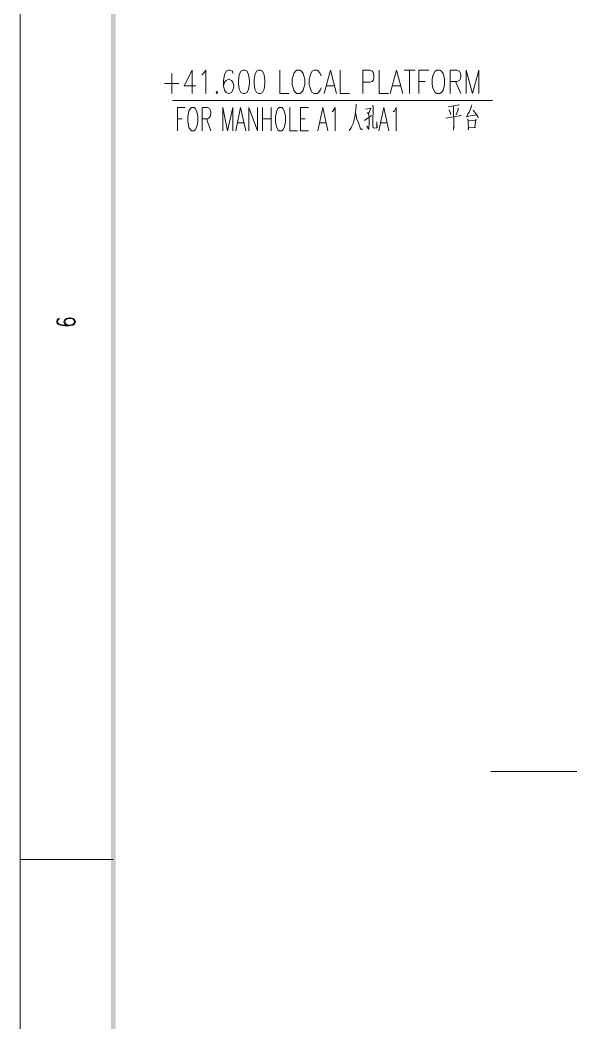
# Model space of a CAD drawing. Header units: millimetres. Extents: x 0 to 588, y 0 to 874.
# Drawn here: x 0 to 41.3, y 75.4 to 150.5 of the extents above; entities that cross this region are included whole.
import ezdxf

# ---------------------------------------------------------------- set-up
doc = ezdxf.new("R2010")
doc.units = ezdxf.units.MM
doc.layers.get('0').update_dxf_attribs({"lineweight": 18})

msp = doc.modelspace()

# ---------------------------------------------------------------- hatches: boundary and pattern name
for points in [[(7.154, 813.329), (6.816, 813.329), (7.154, 6.985)], [(6.816, 813.329), (7.154, 6.985), (6.816, 6.985)]]:
    msp.add_hatch(color=0).paths.add_polyline_path(points, flags=0)

# ---------------------------------------------------------------- linework, layer by layer
at = {"color": 0, "lineweight": 0}
for points in [[(0, 830.792), (0, 0)], [(12.89, 146.791), (12.298, 145.627), (13.166, 145.627)], [(12.89, 146.791), (12.89, 145.034)], [(13.631, 146.452), (13.758, 146.537), (13.928, 146.791), (13.928, 145.034)], [(15.96, 146.537), (15.917, 146.706), (15.727, 146.791), (15.621, 146.791), (15.452, 146.706), (15.325, 146.452), (15.261, 146.029), (15.261, 145.627), (15.325, 145.288), (15.452, 145.119), (15.621, 145.034), (15.684, 145.034), (15.854, 145.119), (15.96, 145.288), (16.023, 145.542), (16.023, 145.627), (15.96, 145.881), (15.854, 146.029), (15.684, 146.113), (15.621, 146.113), (15.452, 146.029), (15.325, 145.881), (15.261, 145.627)], [(19.473, 146.791), (19.473, 145.034), (20.172, 145.034)], [(22.564, 146.368), (22.5, 146.537), (22.373, 146.706), (22.267, 146.791), (22.035, 146.791), (21.907, 146.706), (21.802, 146.537), (21.738, 146.368), (21.675, 146.113), (21.675, 145.711), (21.738, 145.457), (21.802, 145.288), (21.907, 145.119), (22.035, 145.034), (22.267, 145.034), (22.373, 145.119), (22.5, 145.288), (22.564, 145.457)], [(22.797, 145.034), (23.262, 146.791), (23.728, 145.034)], [(24.003, 146.791), (24.003, 145.034), (24.701, 145.034)], [(25.696, 145.034), (25.696, 146.791), (26.226, 146.791), (26.395, 146.706), (26.458, 146.621), (26.522, 146.452), (26.522, 146.198), (26.458, 146.029), (26.395, 145.944), (26.226, 145.881), (25.696, 145.881)], [(26.924, 146.791), (26.924, 145.034), (27.622, 145.034)], [(27.75, 145.034), (28.215, 146.791), (28.681, 145.034)], [(28.787, 146.791), (29.612, 146.791)], [(29.189, 146.791), (29.189, 145.034)], [(29.887, 145.034), (29.887, 146.791), (30.649, 146.791)], [(32.237, 145.034), (32.237, 146.791), (32.745, 146.791), (32.935, 146.706), (32.978, 146.621), (33.041, 146.452), (33.041, 146.283), (32.978, 146.113), (32.935, 146.029), (32.745, 145.944), (32.237, 145.944)], [(33.443, 145.034), (33.443, 146.791), (33.909, 145.034), (34.375, 146.791), (34.375, 145.034)], [(11.367, 146.537), (11.367, 145.034)], [(29.887, 145.944), (30.353, 145.944)], [(32.639, 145.944), (33.041, 145.034)], [(10.837, 145.796), (11.896, 145.796)], [(22.966, 145.627), (23.537, 145.627)], [(27.919, 145.627), (28.49, 145.627)], [(11.43, 144.505), (35.412, 144.505)], [(11.79, 142.24), (11.79, 143.997), (12.383, 143.997)], [(13.652, 142.24), (13.652, 143.997), (14.055, 143.997), (14.203, 143.912), (14.245, 143.827), (14.287, 143.658), (14.287, 143.489), (14.245, 143.32), (14.203, 143.235), (14.055, 143.15), (13.652, 143.15)], [(15.198, 142.24), (15.198, 143.997), (15.557, 142.24), (15.938, 143.997), (15.938, 142.24)], [(16.171, 142.24), (16.531, 143.997), (16.912, 142.24)], [(17.145, 142.24), (17.145, 143.997), (17.801, 142.24), (17.801, 143.997)], [(18.161, 143.997), (18.161, 142.24)], [(18.817, 143.997), (18.817, 142.24)], [(20.214, 143.997), (20.214, 142.24), (20.786, 142.24)], [(21.018, 142.24), (21.018, 143.997), (21.611, 143.997)], [(22.31, 142.24), (22.691, 143.997), (23.072, 142.24)], [(23.389, 143.658), (23.474, 143.743), (23.622, 143.997), (23.622, 142.24)], [(25.188, 144.23), (25.188, 144.124), (25.167, 143.87), (25.146, 143.637), (25.125, 143.468), (25.082, 143.256), (25.019, 143.002), (24.956, 142.79), (24.871, 142.6), (24.807, 142.473), (24.723, 142.346), (24.659, 142.261)], [(25.887, 143.87), (26.31, 143.933), (26.289, 143.954), (26.12, 143.51), (26.077, 143.573), (26.056, 143.637)], [(26.416, 144.145), (26.458, 144.06), (26.458, 144.082), (26.437, 142.706), (26.437, 142.536), (26.458, 142.494), (26.48, 142.473), (26.543, 142.452), (26.691, 142.473), (26.755, 142.473), (26.733, 142.917), (26.733, 142.473)], [(26.903, 142.24), (27.263, 143.997), (27.644, 142.24)], [(27.961, 143.658), (28.067, 143.743), (28.194, 143.997), (28.194, 142.24)], [(32.089, 144.039), (32.914, 144.187), (32.872, 144.187), (32.787, 144.166)], [(32.152, 143.827), (32.258, 143.573), (32.258, 143.468)], [(32.491, 144.103), (32.512, 142.558), (32.491, 142.304), (32.491, 142.536)], [(32.83, 143.933), (32.83, 143.827), (32.681, 143.446)], [(33.867, 144.187), (33.846, 144.082), (33.761, 143.87), (33.655, 143.637), (33.57, 143.51), (33.486, 143.32), (33.443, 143.298), (33.74, 143.362), (34.227, 143.446)], [(33.972, 143.785), (34.269, 143.404), (34.311, 143.32), (34.332, 143.256), (34.332, 143.214)], [(11.79, 143.15), (12.15, 143.15)], [(13.97, 143.15), (14.287, 142.24)], [(18.161, 143.15), (18.817, 143.15)], [(21.018, 143.15), (21.378, 143.15)], [(25.146, 143.595), (25.188, 143.383), (25.252, 143.129), (25.358, 142.833), (25.463, 142.536), (25.506, 142.367), (25.696, 142.346), (25.506, 142.409), (25.463, 142.515)], [(25.823, 143.023), (26.352, 143.404)], [(26.12, 143.51), (26.141, 143.404), (26.162, 143.256), (26.162, 142.685), (26.141, 142.579), (26.141, 142.388), (26.12, 142.346), (25.993, 142.6), (26.12, 142.388)], [(31.919, 143.192), (33.062, 143.383), (33.02, 143.404), (32.935, 143.362)], [(33.57, 143.15), (33.592, 142.96), (33.613, 142.325), (33.592, 142.473), (34.142, 142.494), (34.078, 142.494), (34.163, 143.108), (34.184, 143.044), (33.592, 142.981)], [(16.298, 142.833), (16.764, 142.833)], [(21.018, 142.24), (21.611, 142.24)], [(22.458, 142.833), (22.924, 142.833)], [(27.03, 142.833), (27.495, 142.833)], [(3.493, 127.677), (3.365, 127.762), (3.281, 127.91), (3.281, 127.953), (3.365, 128.101), (3.493, 128.185), (3.683, 128.228), (3.747, 128.228), (3.958, 128.185), (4.085, 128.101), (4.149, 127.953), (4.149, 127.91), (4.085, 127.762), (3.958, 127.677), (3.683, 127.635), (3.365, 127.635), (3.027, 127.677), (2.815, 127.762), (2.752, 127.91), (2.752, 127.995), (2.815, 128.143), (2.963, 128.185), (2.963, 128.143), (2.815, 128.101)], [(2.9, 127.762), (2.815, 127.91), (2.815, 127.995), (2.9, 128.143)], [(4.085, 127.868), (3.958, 127.72), (3.683, 127.677), (3.365, 127.677), (3.027, 127.72), (2.815, 127.804)], [(3.619, 127.677), (3.429, 127.762), (3.365, 127.91), (3.365, 127.953), (3.429, 128.101), (3.619, 128.185)], [(3.365, 127.995), (3.493, 128.143), (3.683, 128.185), (3.747, 128.185), (3.958, 128.143), (4.085, 127.995)], [(3.683, 127.677), (3.493, 127.72), (3.365, 127.868)], [(3.831, 128.185), (4.022, 128.101), (4.085, 127.953), (4.085, 127.91), (4.022, 127.762), (3.831, 127.677)], [(71.183, 94.213), (35.285, 94.213)], [(6.985, 87.609), (0, 87.609)]]:
    msp.add_lwpolyline(points, dxfattribs=at)
for points in [[(16.722, 146.791), (16.552, 146.706), (16.425, 146.452), (16.383, 146.029), (16.383, 145.796), (16.425, 145.373), (16.552, 145.119), (16.722, 145.034), (16.849, 145.034), (17.018, 145.119), (17.124, 145.373), (17.187, 145.796), (17.187, 146.029), (17.124, 146.452), (17.018, 146.706), (16.849, 146.791)], [(17.886, 146.791), (17.716, 146.706), (17.59, 146.452), (17.547, 146.029), (17.547, 145.796), (17.59, 145.373), (17.716, 145.119), (17.886, 145.034), (18.013, 145.034), (18.182, 145.119), (18.288, 145.373), (18.352, 145.796), (18.352, 146.029), (18.288, 146.452), (18.182, 146.706), (18.013, 146.791)], [(20.743, 146.791), (20.637, 146.706), (20.511, 146.537), (20.468, 146.368), (20.405, 146.113), (20.405, 145.711), (20.468, 145.457), (20.511, 145.288), (20.637, 145.119), (20.743, 145.034), (20.976, 145.034), (21.103, 145.119), (21.209, 145.288), (21.273, 145.457), (21.336, 145.711), (21.336, 146.113), (21.273, 146.368), (21.209, 146.537), (21.103, 146.706), (20.976, 146.791)], [(31.242, 146.791), (31.115, 146.706), (31.009, 146.537), (30.946, 146.368), (30.882, 146.113), (30.882, 145.711), (30.946, 145.457), (31.009, 145.288), (31.115, 145.119), (31.242, 145.034), (31.475, 145.034), (31.581, 145.119), (31.708, 145.288), (31.771, 145.457), (31.814, 145.711), (31.814, 146.113), (31.771, 146.368), (31.708, 146.537), (31.581, 146.706), (31.475, 146.791)], [(14.753, 145.203), (14.69, 145.119), (14.753, 145.034), (14.796, 145.119)], [(12.848, 143.997), (12.764, 143.912), (12.658, 143.743), (12.615, 143.573), (12.573, 143.32), (12.573, 142.917), (12.615, 142.663), (12.658, 142.494), (12.764, 142.325), (12.848, 142.24), (13.039, 142.24), (13.123, 142.325), (13.229, 142.494), (13.271, 142.663), (13.314, 142.917), (13.314, 143.32), (13.271, 143.573), (13.229, 143.743), (13.123, 143.912), (13.039, 143.997)], [(19.431, 143.997), (19.325, 143.912), (19.241, 143.743), (19.198, 143.573), (19.156, 143.32), (19.156, 142.917), (19.198, 142.663), (19.241, 142.494), (19.325, 142.325), (19.431, 142.24), (19.622, 142.24), (19.706, 142.325), (19.791, 142.494), (19.854, 142.663), (19.897, 142.917), (19.897, 143.32), (19.854, 143.573), (19.791, 143.743), (19.706, 143.912), (19.622, 143.997)]]:
    msp.add_lwpolyline(points, close=True, dxfattribs=at)

doc.saveas('drawing.dxf')
